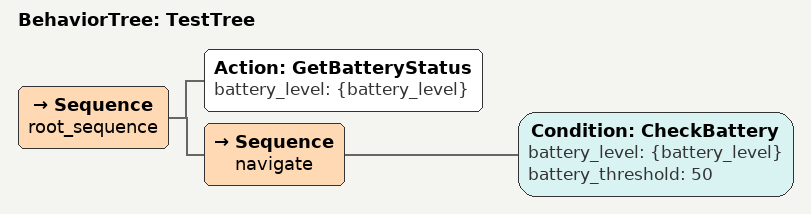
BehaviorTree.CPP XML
<root main_tree_to_execute = "TestTree" >
    <BehaviorTree ID="TestTree">
        <Sequence name="root_sequence">
            <Action ID="GetBatteryStatus" battery_level="{battery_level}" />
            <Sequence name="navigate">
                <Condition ID="CheckBattery" battery_level="{battery_level}" battery_threshold="50"/>
            </Sequence>
        </Sequence>
    </BehaviorTree>
</root>
